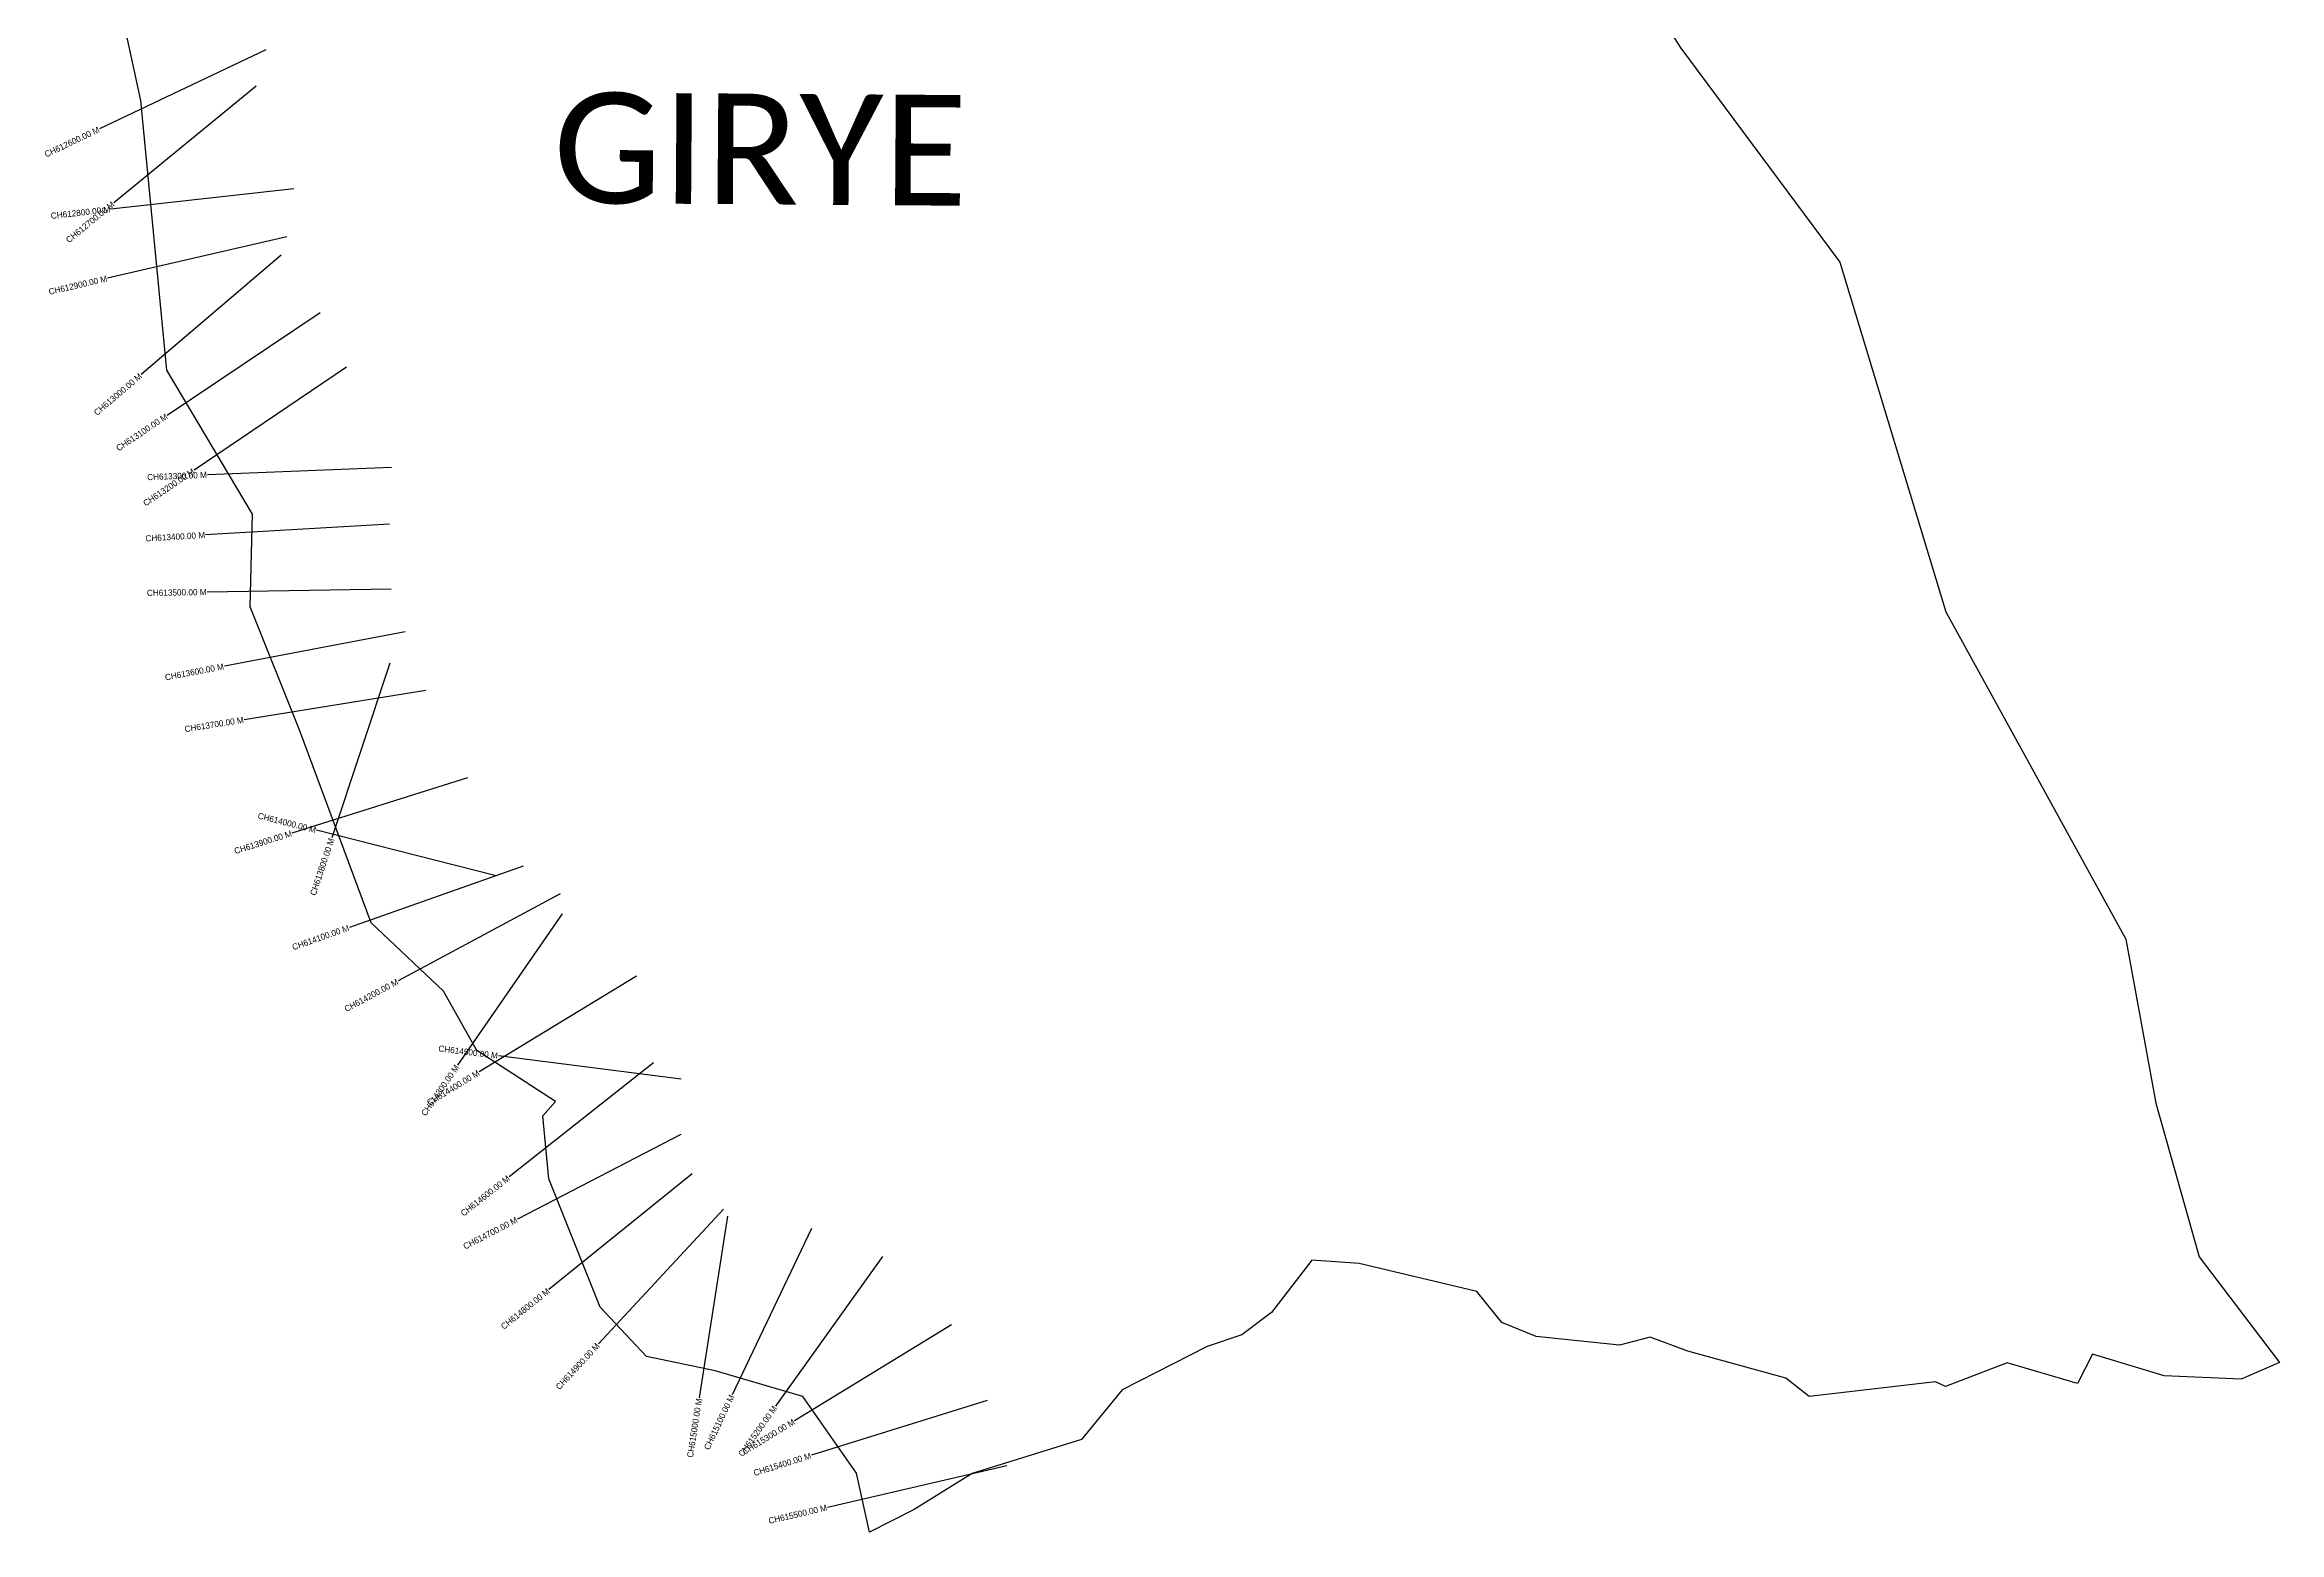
# Model space of a CAD drawing. Header units: metres. Extents: x 320993 to 325188, y 1822391 to 1826704.
# Drawn here: x 321546 to 325188, y 1822391 to 1824816 of the extents above; entities that cross this region are included whole.
import ezdxf
from ezdxf.enums import TextEntityAlignment as Align

# ---------------------------------------------------------------- set-up
doc = ezdxf.new("R2010")
doc.units = ezdxf.units.M
for name, color, linetype in [('CS', 134, 'Continuous'), ('CSMark', 6, 'Continuous'), ('village', 3, 'Continuous'), ('VILLAGE NAME', 250, 'Continuous')]:
    doc.layers.add(name, color=color, linetype=linetype)

msp = doc.modelspace()

# ---------------------------------------------------------------- linework, layer by layer
at = {"layer": 'CS'}
for p, q in [((321906.6, 1824807.9), (321635.7, 1824679)), ((321891.3, 1824748.4), (321659.1, 1824558.5)), ((321952.5, 1824581.3), (321654.3, 1824547.9)), ((321941.3, 1824502.8), (321649, 1824435.3)), ((321932, 1824472.8), (321703.5, 1824278.4)), ((321995.2, 1824379.1), (321746.1, 1824211.9)), ((322038.5, 1824290.4), (321789.9, 1824122.5)), ((322111.5, 1824127.1), (321811.8, 1824115.1)), ((322108.3, 1824034.5), (321808.8, 1824017)), ((322111.3, 1823928.4), (321811.4, 1823923.9)), ((322134, 1823858.9), (321839.3, 1823802.9)), ((322109.2, 1823807.8), (322014.4, 1823523.2)), ((322167.8, 1823763.4), (321871.6, 1823715.8)), ((322235.7, 1823621), (321949.5, 1823530.9)), ((322280.3, 1823461.7), (321989.5, 1823535.4)), ((322326, 1823476.8), (322043, 1823377.2)), ((322386.8, 1823431.9), (322122.5, 1823289.9)), ((322389.7, 1823399.3), (322219.1, 1823152.5)), ((322511, 1823297.4), (322254.7, 1823141.5)), ((322583.5, 1823129.9), (322285.9, 1823167.7)), ((322538.6, 1823156.6), (322303.3, 1822970.4)), ((322583.1, 1823039.7), (322316.8, 1822901.6)), ((322601.6, 1822975.2), (322368.3, 1822786.6)), ((322652.9, 1822918), (322448.9, 1822698.1)), ((322659.4, 1822906.6), (322613.2, 1822610.2)), ((322796, 1822886.2), (322667.1, 1822615.3)), ((322912, 1822840.5), (322737.4, 1822596.6)), ((323024.4, 1822729.4), (322768.5, 1822572.8)), ((323082.4, 1822605.7), (322796, 1822516.6)), ((323114.4, 1822499.2), (322822.1, 1822431.7))]:
    msp.add_line(p, q, dxfattribs=at)
at = {"layer": 'village', "color": 3, "true_color": 0x00ff00}
msp.add_polyline3d([(324065.3, 1825041, 0), (324212.8, 1824810.7, 0), (324472, 1824461.4, 0), (324644.9, 1823891.8, 0), (324938.2, 1823358.2, 0), (324986.8, 1823090.4, 0), (325057.6, 1822840.2, 0), (325188.3, 1822667.8, 0), (325126.2, 1822640.6, 0), (325000.8, 1822646.1, 0), (324883.9, 1822681.7, 0), (324859.5, 1822633.7, 0), (324744.5, 1822667.3, 0), (324644.2, 1822628.7, 0), (324628.2, 1822636.4, 0), (324421.9, 1822612.6, 0), (324383.8, 1822642.2, 0), (324224.2, 1822686.3, 0), (324162.9, 1822709.3, 0), (324112.8, 1822696.3, 0), (323977, 1822710, 0), (323921, 1822733.2, 0), (323880.6, 1822783.7, 0), (323688.9, 1822829.4, 0), (323611.6, 1822834.8, 0), (323546, 1822749.2, 0), (323497.4, 1822713.1, 0), (323440.9, 1822694.1, 0), (323302.5, 1822623.5, 0), (323236.4, 1822542.1, 0), (323057.9, 1822486.9, 0), (322963.7, 1822428.4, 0), (322890.5, 1822391, 0), (322869.4, 1822487.5, 0), (322782, 1822612.6, 0), (322639.2, 1822654.5, 0), (322527.1, 1822677.4, 0), (322451.7, 1822757.8, 0), (322367.9, 1822967.5, 0), (322358.3, 1823069.8, 0), (322379.2, 1823093.1, 0), (322250.9, 1823176.4, 0), (322196.4, 1823273, 0), (322078.5, 1823384.5, 0), (321962.4, 1823697.4, 0), (321881.2, 1823899.5, 0), (321885, 1824050.8, 0), (321745.7, 1824285.5, 0), (321703.2, 1824725.2, 0), (321639.4, 1825018.3, 0)], dxfattribs=at)

# ---------------------------------------------------------------- texts
at = {"layer": 'CSMark'}
for s, rotation, p in [('CH612600.00 M', 25.448, (321634.8, 1824678.5)), ('CH612800.00 M', 6.3779, (321653.3, 1824547.8)), ('CH612700.00 M', 39.2919, (321658.3, 1824557.8)), ('CH612900.00 M', 13.0022, (321648, 1824435.1)), ('CH613000.00 M', 40.4004, (321702.8, 1824277.7)), ('CH613100.00 M', 33.859, (321745.2, 1824211.4)), ('CH613200.00 M', 34.039, (321789.1, 1824121.9)), ('CH613300.00 M', 2.2917, (321810.8, 1824115)), ('CH613400.00 M', 3.3517, (321807.9, 1824016.9)), ('CH613500.00 M', 0.862, (321810.4, 1823923.9)), ('CH613600.00 M', 10.7643, (321838.3, 1823802.7)), ('CH613700.00 M', 9.1233, (321870.7, 1823715.7)), ('CH614000.00 M', 345.7659, (321988.5, 1823535.7)), ('CH613900.00 M', 17.4833, (321948.6, 1823530.6)), ('CH613800.00 M', 71.5753, (322014.1, 1823522.2)), ('CH614100.00 M', 19.3976, (322042, 1823376.8)), ('CH614200.00 M', 28.2516, (322121.6, 1823289.4)), ('CH614300.00 M', 55.3647, (322218.6, 1823151.6)), ('CH614500.00 M', 352.7718, (322284.9, 1823167.8)), ('CH614400.00 M', 31.3192, (322253.8, 1823141)), ('CH614600.00 M', 38.3517, (322302.6, 1822969.8)), ('CH614700.00 M', 27.4217, (322315.9, 1822901.1)), ('CH614800.00 M', 38.9442, (322367.5, 1822786)), ('CH614900.00 M', 47.138, (322448.2, 1822697.3)), ('CH615000.00 M', 81.1244, (322613, 1822609.2)), ('CH615100.00 M', 64.5499, (322666.6, 1822614.4)), ('CH615200.00 M', 54.4117, (322736.8, 1822595.7)), ('CH615300.00 M', 31.4636, (322767.6, 1822572.3)), ('CH615400.00 M', 17.2891, (322795, 1822516.3)), ('CH615500.00 M', 13.0005, (322821.1, 1822431.5))]:
    msp.add_text(s, height=10, rotation=rotation, dxfattribs=at).set_placement(p, align=Align.MIDDLE_RIGHT)
at = {"layer": 'VILLAGE NAME', "insert": (322375.9, 1824738.5), "char_height": 180.345, "attachment_point": 1, "rotation": 359.6139}
msp.add_mtext_dynamic_manual_height_columns('{\\fCalibri|b0|i0|c0|p34;GIRYE}', width=1115.443, gutter_width=901.7, heights=[0], dxfattribs=at)

doc.saveas('drawing.dxf')
